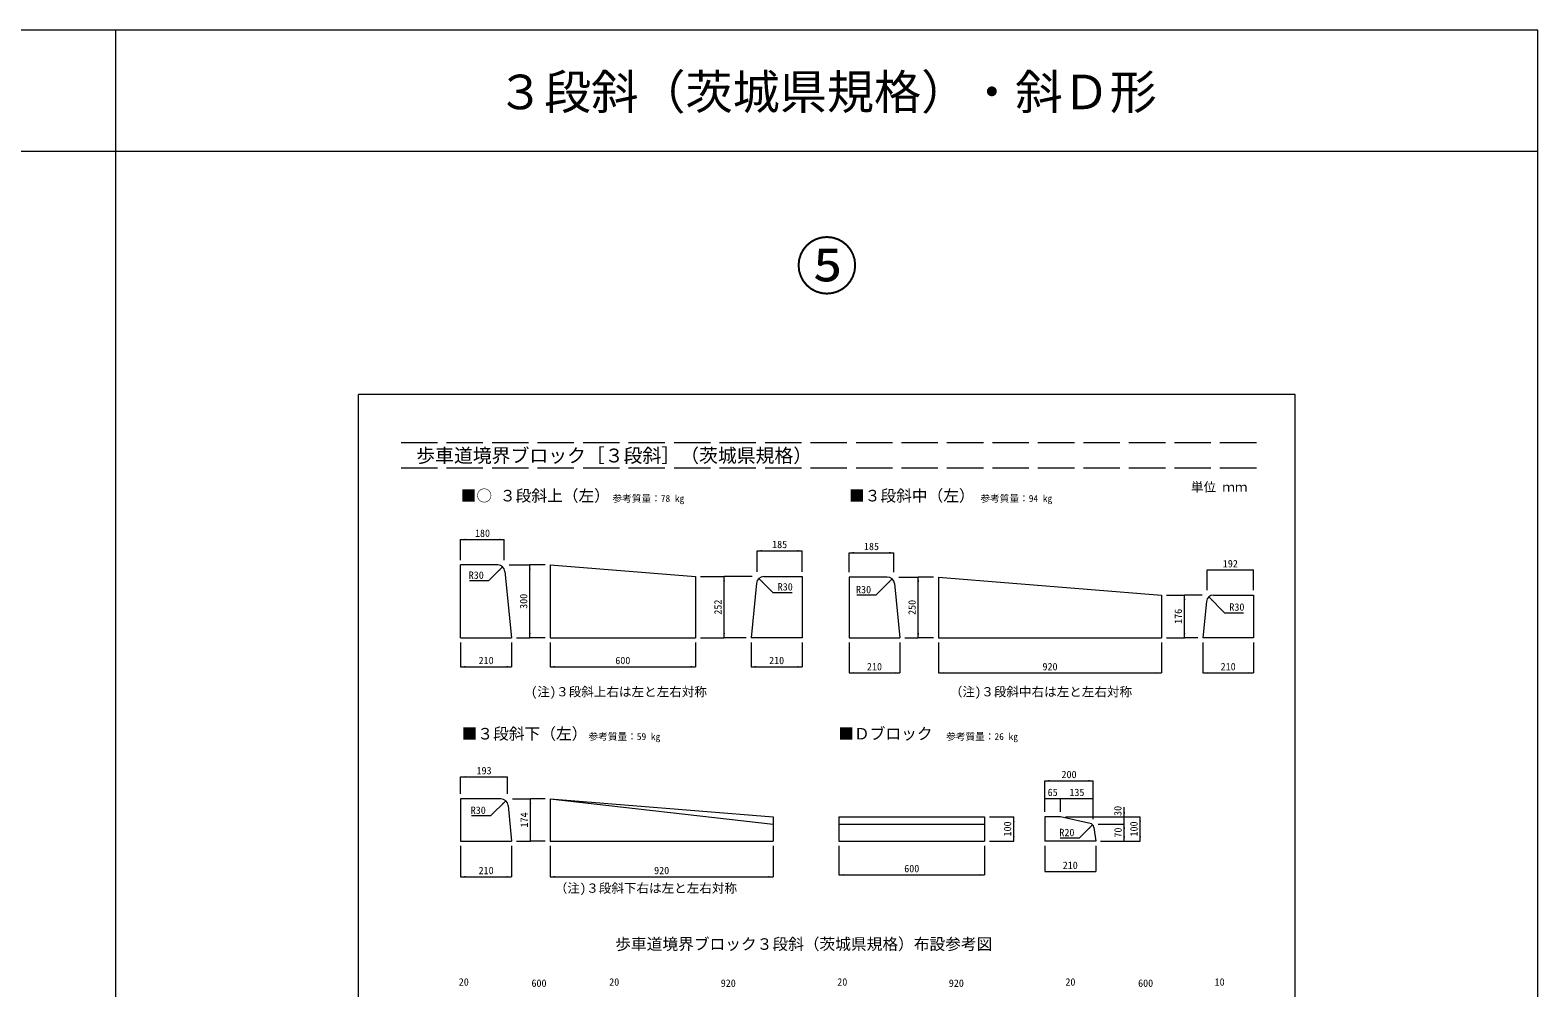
# Model space of a CAD drawing. Units: millimetres at full size; some dimension numbers follow another scale. Extents: x 10998 to 40298, y -6982 to 1118.
# Drawn here: x 34085 to 40298, y -2826 to 1118 of the extents above; entities that cross this region are included whole.
import ezdxf
from ezdxf.enums import TextEntityAlignment as Align

# ---------------------------------------------------------------- set-up
doc = ezdxf.new("R2010")
doc.units = ezdxf.units.MM
doc.header["$LTSCALE"] = 25
doc.linetypes.add('DASHED', pattern=[7.5, 6, -1.5])
doc.layers.add('(0-0)', color=7, linetype='Continuous')
for name, color, linetype, lineweight in [('0_2', 7, 'Continuous', 20), ('寸法線', 7, 'Continuous', 9), ('本体', 2, 'Continuous', 20), ('枠', 5, 'Continuous', 5)]:
    doc.layers.add(name, color=color, linetype=linetype, lineweight=lineweight)
doc.styles.add('ＭＳ ゴシック', font='')
doc.styles.get('ＭＳ ゴシック').set_extended_font_data('MS Gothic')

# ---------------------------------------------------------------- blocks, each defined once
blk = doc.blocks.new('filled_arrow')
at = {"color": 0, "linetype": 'Continuous', "lineweight": -2}
blk.add_solid([(7.5, 1.25), (0, 0), (7.5, -1.25)], dxfattribs=at)

msp = doc.modelspace()

# ---------------------------------------------------------------- linework, layer by layer
at = {"layer": '0_2', "linetype": 'DASHED', "lineweight": 15}
for p, q in [((39138.09, -581.99), (35598.09, -581.99)), ((39138.09, -685.99), (35598.09, -685.99))]:
    msp.add_line(p, q, dxfattribs=at)
at = {"layer": '寸法線'}
for p, q in [((35858.77, -979.78), (36038.77, -979.78)), ((35858.77, -1064.51), (35858.77, -979.78)), ((36038.77, -1064.51), (36038.77, -979.78)), ((37080.81, -1026.13), (37265.81, -1026.13)), ((37080.81, -1112.51), (37080.81, -1026.13)), ((37265.81, -1112.51), (37265.81, -1026.13)), ((37459.25, -1034.33), (37644.25, -1034.33)), ((37459.25, -1114.51), (37459.25, -1034.33)), ((37644.25, -1114.51), (37644.25, -1034.33)), ((36058.77, -1084.51), (36144.15, -1084.51)), ((36144.15, -1384.51), (36144.15, -1084.51)), ((36144.15, -1384.51), (36144.15, -1084.51)), ((36207.16, -1084.51), (36144.15, -1084.51)), ((38934.84, -1105.41), (39126.84, -1105.41)), ((38934.84, -1188.51), (38934.84, -1105.41)), ((39126.84, -1188.51), (39126.84, -1105.41)), ((36847.16, -1132.51), (36944.97, -1132.51)), ((36944.97, -1384.51), (36944.97, -1132.51)), ((36944.97, -1384.51), (36944.97, -1132.51)), ((37060.81, -1132.51), (36944.97, -1132.51)), ((37664.25, -1134.51), (37744.88, -1134.51)), ((37744.88, -1384.51), (37744.88, -1134.51)), ((37744.88, -1384.51), (37744.88, -1134.51)), ((37807.64, -1134.51), (37744.88, -1134.51)), ((38767.64, -1208.51), (38842.13, -1208.51)), ((38842.13, -1384.51), (38842.13, -1208.51)), ((38842.13, -1384.51), (38842.13, -1208.51)), ((38914.84, -1208.51), (38842.13, -1208.51)), ((35858.77, -1404.51), (35858.77, -1504.04)), ((36068.77, -1404.51), (36068.77, -1504.04)), ((36088.77, -1384.51), (36144.15, -1384.51)), ((36207.16, -1384.51), (36144.15, -1384.51)), ((36227.16, -1404.51), (36227.16, -1504.04)), ((36827.16, -1404.51), (36827.16, -1504.04)), ((36847.16, -1384.51), (36944.97, -1384.51)), ((37035.82, -1384.51), (36944.97, -1384.51)), ((37055.82, -1404.51), (37055.82, -1504.04)), ((37265.81, -1404.51), (37265.81, -1504.04)), ((37459.25, -1404.51), (37459.25, -1529.51)), ((37669.25, -1404.51), (37669.25, -1529.51)), ((37689.25, -1384.51), (37744.88, -1384.51)), ((37807.64, -1384.51), (37744.88, -1384.51)), ((37827.64, -1404.51), (37827.64, -1529.51)), ((38747.64, -1404.51), (38747.64, -1529.51)), ((38767.64, -1384.51), (38842.13, -1384.51)), ((38896.84, -1384.51), (38842.13, -1384.51)), ((38916.84, -1404.51), (38916.84, -1529.51)), ((39126.84, -1404.51), (39126.84, -1529.51)), ((35858.77, -1504.04), (36068.77, -1504.04)), ((36227.16, -1504.04), (36827.16, -1504.04)), ((37055.82, -1504.04), (37265.81, -1504.04)), ((37459.25, -1529.51), (37669.25, -1529.51)), ((37827.64, -1529.51), (38747.64, -1529.51)), ((38916.84, -1529.51), (39126.84, -1529.51)), ((35858.77, -1957.72), (36051.77, -1957.72)), ((35858.77, -2028.02), (35858.77, -1957.72)), ((36051.77, -2028.02), (36051.77, -1957.72)), ((38266.07, -1973.58), (38466.06, -1973.58)), ((38266.07, -2102.02), (38266.07, -1973.58)), ((38466.06, -2132.02), (38466.06, -1973.58)), ((36071.77, -2048.02), (36146.44, -2048.02)), ((36146.44, -2222.02), (36146.44, -2048.02)), ((36146.44, -2222.02), (36146.44, -2048.02)), ((36207.16, -2048.02), (36146.44, -2048.02)), ((38266.07, -2047.29), (38331.07, -2047.29)), ((38266.07, -2102.02), (38266.07, -2047.29)), ((38331.07, -2102.02), (38331.07, -2047.29)), ((38331.07, -2047.29), (38466.06, -2047.29)), ((38331.07, -2102.02), (38331.07, -2047.29)), ((38466.06, -2132.02), (38466.06, -2047.29)), ((38593.73, -2192.02), (38593.73, -2082.02)), ((38037.83, -2122.02), (38138.48, -2122.02)), ((38138.48, -2222.02), (38138.48, -2122.02)), ((38351.07, -2122.02), (38593.73, -2122.02)), ((38351.07, -2122.02), (38659.28, -2122.02)), ((38486.06, -2152.02), (38593.73, -2152.02)), ((38486.06, -2152.02), (38593.73, -2152.02)), ((38593.73, -2222.02), (38593.73, -2152.02)), ((38659.28, -2222.02), (38659.28, -2122.02)), ((36088.77, -2222.02), (36146.44, -2222.02)), ((36207.16, -2222.02), (36146.44, -2222.02)), ((38037.83, -2222.02), (38138.48, -2222.02)), ((38496.07, -2222.02), (38593.73, -2222.02)), ((38496.07, -2222.02), (38659.28, -2222.02)), ((35858.77, -2242.02), (35858.77, -2369.12)), ((36068.77, -2242.02), (36068.77, -2369.12)), ((36227.16, -2242.02), (36227.16, -2369.12)), ((37147.16, -2242.02), (37147.16, -2369.12)), ((37417.83, -2242.02), (37417.83, -2361.09)), ((38017.83, -2242.02), (38017.83, -2361.09)), ((38266.07, -2242.02), (38266.07, -2347.77)), ((38476.07, -2242.02), (38476.07, -2347.77)), ((37417.83, -2361.09), (38017.83, -2361.09)), ((38266.07, -2347.77), (38476.07, -2347.77)), ((35858.77, -2369.12), (36068.77, -2369.12)), ((36227.16, -2369.12), (37147.16, -2369.12))]:
    msp.add_line(p, q, dxfattribs=at)
for points in [[(36031.75, -1092.27), (35974.15, -1149.88), (35895.34, -1149.88)], [(37087.85, -1140.28), (37145.5, -1197.93), (37224.31, -1197.93)], [(37637.23, -1142.27), (37570.34, -1209.16), (37491.54, -1209.16)], [(38941.83, -1216.25), (39006.85, -1281.27), (39085.65, -1281.27)], [(36044.72, -2055.8), (35982.35, -2118.17), (35903.54, -2118.17)], [(38463.01, -2155.08), (38408.23, -2209.85), (38329.43, -2209.85)]]:
    msp.add_lwpolyline(points, dxfattribs=at)
at = {"layer": '本体'}
for p, q in [((35858.77, -1384.51), (35858.77, -1084.51)), ((36011.62, -1084.51), (35858.77, -1084.51)), ((36041.47, -1111.53), (36068.77, -1384.51)), ((36227.16, -1084.51), (36227.16, -1384.51)), ((36227.16, -1084.51), (36827.16, -1132.51)), ((36827.16, -1132.51), (36827.16, -1384.51)), ((37078.13, -1159.55), (37055.82, -1384.51)), ((37107.99, -1132.51), (37265.81, -1132.51)), ((37265.81, -1132.51), (37265.81, -1384.51)), ((37459.25, -1134.51), (37459.25, -1384.51)), ((37617.1, -1134.51), (37459.25, -1134.51)), ((37646.95, -1161.53), (37669.25, -1384.51)), ((37827.64, -1134.51), (37827.64, -1384.51)), ((37827.64, -1134.51), (38747.64, -1208.51)), ((38747.64, -1208.51), (38747.64, -1384.51)), ((38932.09, -1235.46), (38916.84, -1384.51)), ((38961.93, -1208.51), (39126.84, -1208.51)), ((39126.84, -1208.51), (39126.84, -1384.51)), ((35858.77, -1384.51), (36068.77, -1384.51)), ((36227.16, -1384.51), (36827.16, -1384.51)), ((37265.81, -1384.51), (37055.82, -1384.51)), ((37459.25, -1384.51), (37669.25, -1384.51)), ((37827.64, -1384.51), (38747.64, -1384.51)), ((39126.84, -1384.51), (38916.84, -1384.51)), ((35858.77, -2048.02), (35858.77, -2222.02)), ((36024.56, -2048.02), (35858.77, -2048.02)), ((36227.16, -2048.02), (36227.16, -2222.02)), ((36227.16, -2048.02), (37147.16, -2122.02)), ((36054.42, -2075.11), (36068.77, -2222.02)), ((37147.16, -2122.02), (37147.16, -2222.02)), ((37417.83, -2122.02), (38017.83, -2122.02)), ((37417.83, -2122.02), (37417.83, -2222.02)), ((38017.83, -2122.02), (38017.83, -2222.02)), ((38266.07, -2122.02), (38266.07, -2222.02)), ((38331.07, -2122.02), (38266.07, -2122.02)), ((38452.56, -2149.02), (38331.07, -2122.02)), ((38468.02, -2165.72), (38476.07, -2222.02)), ((35858.77, -2222.02), (36068.77, -2222.02)), ((36227.16, -2222.02), (37147.16, -2222.02)), ((37417.83, -2222.02), (38017.83, -2222.02)), ((38476.07, -2222.02), (38266.07, -2222.02))]:
    msp.add_line(p, q, dxfattribs=at)
at = {"layer": '本体', "lineweight": 13}
for p, q in [((36227.16, -2048.02), (37147.16, -2152.02)), ((37417.83, -2152.02), (38017.83, -2152.02))]:
    msp.add_line(p, q, dxfattribs=at)
at = {"layer": '本体'}
for centre, radius, start, end in [((36011.62, -1114.51), 30, 5.71044, 90), ((37107.99, -1162.51), 30, 90, 174.33461), ((37617.1, -1164.51), 30, 5.71074, 90), ((38961.93, -1238.51), 30, 90, 174.16028), ((36024.56, -2078.02), 30, 5.58004, 90), ((38448.22, -2168.55), 20, 8.13074, 77.47119)]:
    msp.add_arc(centre, radius, start, end, dxfattribs=at)
at = {"layer": '枠', "color": 1, "lineweight": 20}
for p, q in [((40298.09, 1118.01), (10998.09, 1118.01)), ((34438.09, -6981.99), (34438.09, 1118.01)), ((40298.09, -6981.99), (40298.09, 1118.01)), ((40298.09, 618.01), (10998.09, 618.01))]:
    msp.add_line(p, q, dxfattribs=at)
at = {"layer": '枠', "lineweight": 20}
for p, q in [((39298.09, -381.99), (35438.09, -381.99)), ((35438.09, -5981.99), (35438.09, -381.99)), ((39298.09, -5981.99), (39298.09, -381.99))]:
    msp.add_line(p, q, dxfattribs=at)

# ---------------------------------------------------------------- block references
at = {"layer": '寸法線', "xscale": 2.67, "yscale": 2.67}
for p in [(35858.77, -979.78), (37080.81, -1026.13), (37459.25, -1034.33), (38934.84, -1105.41), (35858.77, -1504.04), (36227.16, -1504.04), (37055.82, -1504.04), (37459.25, -1529.51), (37827.64, -1529.51), (38916.84, -1529.51), (35858.77, -1957.72), (38266.07, -1973.58), (38266.07, -2047.29), (38331.07, -2047.29), (37417.83, -2361.09), (38266.07, -2347.77), (35858.77, -2369.12), (36227.16, -2369.12)]:
    msp.add_blockref('filled_arrow', p, dxfattribs=at)
for p, rotation in [((36038.77, -979.78), 180), ((37265.81, -1026.13), 180), ((37644.25, -1034.33), 180), ((36031.75, -1092.27), 225), ((36144.15, -1084.51), 270), ((36144.15, -1084.51), 270), ((39126.84, -1105.41), 180), ((36944.97, -1132.51), 270), ((36944.97, -1132.51), 270), ((37087.85, -1140.28), 315), ((37637.23, -1142.27), 225), ((37744.88, -1134.51), 270), ((37744.88, -1134.51), 270), ((38842.13, -1208.51), 270), ((38842.13, -1208.51), 270), ((38941.83, -1216.25), 315), ((36144.15, -1384.51), 90), ((36144.15, -1384.51), 90), ((36944.97, -1384.51), 90), ((36944.97, -1384.51), 90), ((37744.88, -1384.51), 90), ((37744.88, -1384.51), 90), ((38842.13, -1384.51), 90), ((38842.13, -1384.51), 90), ((36068.77, -1504.04), 180), ((36827.16, -1504.04), 180), ((37265.81, -1504.04), 180), ((37669.25, -1529.51), 180), ((38747.64, -1529.51), 180), ((39126.84, -1529.51), 180), ((36051.77, -1957.72), 180), ((38466.06, -1973.58), 180), ((36146.44, -2048.02), 270), ((36146.44, -2048.02), 270), ((38331.07, -2047.29), 180), ((38466.06, -2047.29), 180), ((36044.72, -2055.8), 225), ((38593.73, -2122.02), 90), ((38138.48, -2122.02), 270), ((38463.01, -2155.08), 225), ((38593.73, -2152.02), 270), ((38593.73, -2152.02), 270), ((38659.28, -2122.02), 270), ((36146.44, -2222.02), 90), ((36146.44, -2222.02), 90), ((38138.48, -2222.02), 90), ((38593.73, -2222.02), 90), ((38659.28, -2222.02), 90), ((38017.83, -2361.09), 180), ((38476.07, -2347.77), 180), ((36068.77, -2369.12), 180), ((37147.16, -2369.12), 180)]:
    msp.add_blockref('filled_arrow', p, dxfattribs=dict(at, rotation=rotation))

# ---------------------------------------------------------------- texts
at = {"layer": '(0-0)', "style": 'ＭＳ ゴシック'}
for s, height, p in [('■○ ３段斜上（左）', 47.47, (35858.77, -837.29)), ('\u3000参考質量：78 kg ', 28.48, (36444.4, -833.65)), ('■３段斜中（左）', 47.47, (37459.25, -837.29)), ('\u3000参考質量：94 kg ', 28.48, (37960.8, -833.65)), ('(注)３段斜上右は左と左右対称', 37.98, (36148.66, -1637.35)), ('（注)３段斜中右は左と左右対称', 37.98, (37874.75, -1637.35)), ('■３段斜下（左）', 47.47, (35863, -1817.79)), ('\u3000参考質量：59 kg ', 28.48, (36345.51, -1814.15)), ('■Ｄブロック', 47.47, (37415.06, -1817.79)), ('\u3000参考質量：26 kg ', 28.48, (37819.61, -1814.15)), ('（注)３段斜下右は左と左右対称', 37.98, (36246.62, -2446.3)), ('歩車道境界ブロック３段斜（茨城県規格）布設参考図', 47.47, (36496, -2684.12))]:
    msp.add_text(s, height=height, dxfattribs=at).set_placement(p, align=Align.BOTTOM_LEFT)
at = {"layer": '0_2', "style": 'ＭＳ ゴシック'}
msp.add_text('３段斜（茨城県規格）・斜Ｄ形', height=142.4, dxfattribs=at).set_placement((37368.09, 749.49), align=Align.BOTTOM_CENTER)
at = {"layer": '0_2', "color": 1, "style": 'ＭＳ ゴシック'}
msp.add_text('⑤', height=189.9, dxfattribs=at).set_placement((37368.09, -5.93), align=Align.BOTTOM_CENTER)
at = {"layer": '0_2', "style": 'ＭＳ ゴシック'}
msp.add_text('\u3000歩車道境界ブロック［３段斜］（茨城県規格）', height=56.96, dxfattribs=at).set_placement((35598.09, -633.99), align=Align.MIDDLE_LEFT)
msp.add_text('単位 ｍｍ', height=37.98, dxfattribs=at).set_placement((38868.47, -793.99), align=Align.BOTTOM_LEFT)
at = {"layer": '寸法線', "style": 'ＭＳ ゴシック'}
for s, p in [('180', (35948.77, -953.78)), ('185', (37173.31, -1000.13)), ('185', (37551.75, -1008.33)), ('192', (39030.84, -1079.41)), ('210', (35963.77, -1478.04)), ('600', (36527.16, -1478.04)), ('210', (37160.82, -1478.04)), ('210', (37564.25, -1503.51)), ('920', (38287.64, -1503.51)), ('210', (39021.84, -1503.51)), ('193', (35955.27, -1931.72)), ('200', (38366.07, -1947.58)), ('65', (38298.57, -2021.29)), ('135', (38398.56, -2021.29)), ('210', (35963.77, -2343.12)), ('920', (36687.16, -2343.12)), ('600', (37717.83, -2335.09)), ('210', (38371.07, -2321.77)), ('20', (35871.64, -2802.27)), ('600', (36181.64, -2807.27)), ('20', (36491.64, -2802.27)), ('920', (36961.64, -2807.27)), ('20', (37431.64, -2802.27)), ('920', (37901.64, -2807.27)), ('20', (38371.64, -2802.27)), ('600', (38681.64, -2807.27)), ('10', (38986.64, -2802.27))]:
    msp.add_text(s, height=30.38, dxfattribs=at).set_placement(p, align=Align.MIDDLE_CENTER)
for s, p in [('R30', (35954.15, -1111.48)), ('R30', (37550.34, -1170.76)), ('R30', (35962.35, -2079.77)), ('R20', (38388.23, -2171.45))]:
    msp.add_text(s, height=30.38, dxfattribs=at).set_placement(p, align=Align.TOP_RIGHT)
for p in [(37165.5, -1159.53), (39026.85, -1242.87)]:
    msp.add_text('R30', height=30.38, dxfattribs=at).set_placement(p, align=Align.TOP_LEFT)
for s, p in [('300', (36118.15, -1234.51)), ('300', (36118.15, -1234.51)), ('252', (36918.97, -1258.51)), ('252', (36918.97, -1258.51)), ('250', (37718.88, -1259.51)), ('250', (37718.88, -1259.51)), ('176', (38816.13, -1296.51)), ('176', (38816.13, -1296.51)), ('174', (36120.44, -2135.02)), ('174', (36120.44, -2135.02)), ('30', (38566.93, -2097.63)), ('100', (38112.48, -2172.02)), ('70', (38567.73, -2187.02)), ('100', (38633.28, -2172.02))]:
    msp.add_text(s, height=30.38, rotation=90, dxfattribs=at).set_placement(p, align=Align.MIDDLE_CENTER)

doc.saveas('drawing.dxf')
